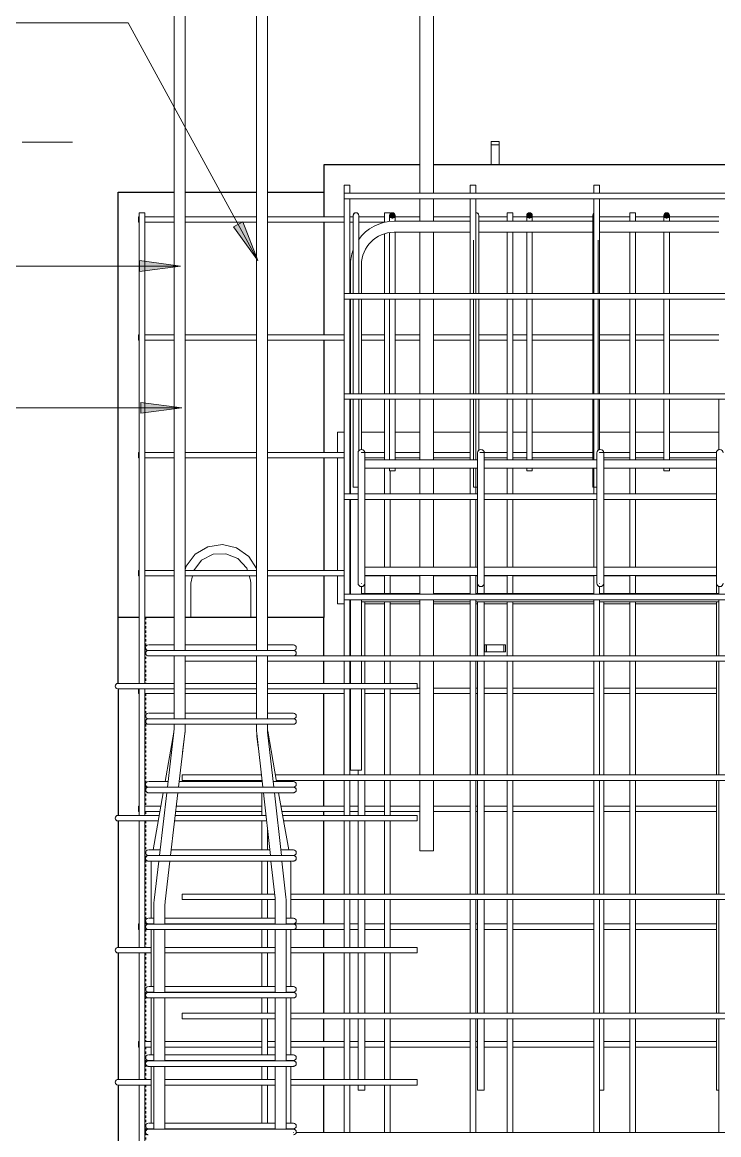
# Model space of a CAD drawing. Header units: millimetres. Extents: x 12473 to 23610, y -3081 to 6044.
# Drawn here: x 14475 to 15491, y 2286 to 3908 of the extents above; entities that cross this region are included whole.
import ezdxf

# ---------------------------------------------------------------- set-up
doc = ezdxf.new("R2010")
doc.units = ezdxf.units.MM
doc.linetypes.add('Dash', pattern=[6.36, 3.18, -3.18])
for name, color, linetype, lineweight in [('A-GENM', 13, 'Continuous', 18), ('A-WALL', 113, 'Continuous', 25), ('A-WALL-HDLN', 110, 'Dash', 25), ('G-ANNO-SYMB', 111, 'Continuous', 9), ('S-BEAM', 12, 'Continuous', 18), ('S-RBAR', 171, 'Continuous', 18), ('S-RBAR-IDEN', 171, 'Continuous', 9)]:
    doc.layers.add(name, color=color, linetype=linetype, lineweight=lineweight)

# ---------------------------------------------------------------- blocks, each defined once
blk = doc.blocks.new('12_7Ø_ Lifting Insert_COLUMN - 12_9Ø Lifting insert-1653171-Elevation Front 1')
at = {"layer": 'A-GENM'}
for p, q in [((14720.9, 3090), (14723.3, 3100.7)), ((14720.9, 3040), (14720.9, 3090)), ((14808.2, 3090), (14808.2, 3040))]:
    blk.add_line(p, q, dxfattribs=at)
at = {"layer": 'A-GENM', "flags": 128}
for points in [[(14816.5, 3111.6), (14805.2, 3129.1), (14787.6, 3141.4), (14766.8, 3146.3), (14745.6, 3143), (14727.1, 3132.1), (14714.1, 3115), (14712.7, 3110)], [(14725.2, 3108.7), (14736.4, 3123.4), (14753.1, 3132.1), (14772, 3133), (14789.4, 3125.9), (14802.2, 3112.1), (14803.3, 3108.7)], [(14805.9, 3100.7), (14808, 3094.2), (14808.2, 3090)]]:
    blk.add_lwpolyline(points, dxfattribs=at)
blk = doc.blocks.new('RR spread anchor face based - RR-SA-4_0-180-1726831-Elevation Front 1')
at = {"layer": 'A-GENM'}
for p, q in [((15858.6, 3728.8), (15858.6, 3733.8)), ((15858.6, 3733.8), (15870.6, 3733.8)), ((15870.6, 3733.8), (15870.6, 3728.8)), ((15858.6, 3700), (15858.6, 3728.8)), ((15870.6, 3728.8), (15858.6, 3728.8)), ((15870.6, 3728.8), (15870.6, 3700))]:
    blk.add_line(p, q, dxfattribs=at)
blk = doc.blocks.new('RR spread anchor face based - RR-SA-2_5-200-V4-Elevation Front 1')
at = {"layer": 'A-GENM'}
for p, q in [((15149.6, -700), (15152.1, -700)), ((15149.6, -710), (15149.6, -700)), ((15152.1, -710), (15149.6, -710)), ((15152.1, -700), (15177.1, -700)), ((15152.1, -710), (15152.1, -700)), ((15177.1, -710), (15152.1, -710)), ((15177.1, -700), (15179.6, -700)), ((15177.1, -710), (15177.1, -700)), ((15179.6, -710), (15177.1, -710)), ((15179.6, -700), (15179.6, -710))]:
    blk.add_line(p, q, dxfattribs=at)

msp = doc.modelspace()

# ---------------------------------------------------------------- hatches: boundary and pattern name
at = {"layer": 'S-RBAR'}
for points in [[(15014.6, 3622), (15018.6, 3626), (15014.6, 3630), (15010.6, 3626)], [(15214.6, 3622), (15218.6, 3626), (15214.6, 3630), (15210.6, 3626)], [(15414.6, 3622), (15418.6, 3626), (15414.6, 3630), (15410.6, 3626)]]:
    msp.add_hatch(color=256, dxfattribs=at).paths.add_polyline_path(points)
h = msp.add_hatch(color=256, dxfattribs=at)
edge = h.paths.add_edge_path()
edge.add_arc((15014.6, 3626), 4, 0, 360)
h = msp.add_hatch(color=256, dxfattribs=at)
edge = h.paths.add_edge_path()
edge.add_arc((15214.6, 3626), 4, 0, 360)
h = msp.add_hatch(color=256, dxfattribs=at)
edge = h.paths.add_edge_path()
edge.add_arc((15414.6, 3626), 4, 0, 360)
at = {"layer": 'S-RBAR-IDEN'}
for points in [[(14818.7, 3560.3), (14796.8, 3616.8), (14783, 3609.2)], [(14705.9, 3552.3), (14645.9, 3560.2), (14645.9, 3544.4)], [(14707.8, 3345.6), (14647.8, 3353.5), (14647.8, 3337.7)]]:
    msp.add_hatch(color=256, dxfattribs=at).paths.add_polyline_path(points)

# ---------------------------------------------------------------- linework, layer by layer
at = {"layer": 'A-WALL'}
for p, q in [((15054.6, 3700), (14914.6, 3700)), ((14914.6, 3700), (14914.6, 3624)), ((15505, 3700), (15074.6, 3700)), ((14614.6, 2944), (14614.6, 3660)), ((14614.6, 3660), (14696.5, 3660)), ((14712.7, 3660), (14816.5, 3660)), ((14832.6, 3660), (14914.6, 3660)), ((14914.6, 3616), (14914.6, 3452.2)), ((14914.6, 3444.2), (14914.6, 3280.5)), ((14914.6, 3272.5), (14914.6, 3108.7)), ((14914.6, 3100.7), (14914.6, 3040)), ((14645.6, 3040), (14614.6, 3040)), ((14696.5, 3040), (14653.6, 3040)), ((14816.5, 3040), (14712.7, 3040)), ((14914.6, 3040), (14832.6, 3040)), ((14914.6, 2984.1), (14914.6, 3040)), ((14914.6, 2944), (14914.6, 2976.1)), ((14614.6, 2936), (14614.6, 2751.5)), ((14914.6, 2810.5), (14914.6, 2929)), ((14914.6, 2765.2), (14914.6, 2802.5)), ((14914.6, 2751.5), (14914.6, 2757.2)), ((14614.6, 2743.5), (14614.6, 2559)), ((14914.6, 2636.8), (14914.6, 2743.5)), ((14914.6, 2593.4), (14914.6, 2628.8)), ((14914.6, 2559), (14914.6, 2585.4)), ((14614.6, 2551), (14614.6, 2366.5)), ((14914.6, 2463.2), (14914.6, 2551)), ((14914.6, 2421.7), (14914.6, 2455.2)), ((14914.6, 2366.5), (14914.6, 2413.7)), ((14614.6, 2358.5), (14614.6, 2174)), ((14914.6, 2289.5), (14914.6, 2358.5))]:
    msp.add_line(p, q, dxfattribs=at)
at = {"layer": 'A-WALL-HDLN'}
for p, q in [((14654.6, 3040), (14654.6, 2944)), ((14654.6, 2929), (14654.6, 2765.2)), ((14654.6, 2757.2), (14654.6, 2751.5)), ((14654.6, 2743.5), (14654.6, 2593.4)), ((14654.6, 2585.4), (14654.6, 2559)), ((14654.6, 2551), (14654.6, 2421.7)), ((14654.6, 2413.7), (14654.6, 2366.5)), ((14654.6, 2358.5), (14654.6, 2249.9))]:
    msp.add_line(p, q, dxfattribs=at)
at = {"layer": 'G-ANNO-SYMB'}
msp.add_line((14548.2, 3732.8), (14474.9, 3732.8), dxfattribs=at)
at = {"layer": 'S-BEAM'}
for p, q in [((14934.6, 3280.5), (14934.6, 3310)), ((14934.6, 3310), (14944.6, 3310)), ((14952.6, 3310), (14953.6, 3310)), ((14969.6, 3310), (15003.4, 3310)), ((15018.6, 3310), (15054.6, 3310)), ((15074.6, 3310), (15128.2, 3310)), ((15140.8, 3310), (15182.2, 3310)), ((15190.2, 3310), (15210.6, 3310)), ((15218.6, 3310), (15306.8, 3310)), ((15316.6, 3310), (15361.1, 3310)), ((15369.1, 3310), (15410.6, 3310)), ((15418.6, 3310), (15490.6, 3310)), ((14934.6, 3108.7), (14934.6, 3272.5)), ((14934.6, 3060), (14934.6, 3100.7)), ((14944.6, 3060), (14934.6, 3060)), ((14953.6, 3060), (14952.6, 3060)), ((15003.4, 3060), (14974.6, 3060)), ((15054.6, 3060), (15011.4, 3060)), ((15128.2, 3060), (15074.6, 3060)), ((15138.7, 3060), (15136.2, 3060)), ((15182.2, 3060), (15149.2, 3060)), ((15308.6, 3060), (15190.2, 3060)), ((15361.1, 3060), (15322.9, 3060)), ((15487.1, 3060), (15369.1, 3060))]:
    msp.add_line(p, q, dxfattribs=at)
at = {"layer": 'S-RBAR'}
for p, q in [((15054.6, 3658.3), (15054.6, 4720)), ((15074.6, 3658.3), (15074.6, 4720)), ((14696.5, 2992.1), (14696.5, 4480)), ((14712.5, 2992.1), (14712.5, 4480)), ((14712.7, 3000), (14712.7, 4480)), ((14816.5, 2992.1), (14816.5, 4480)), ((14832.5, 2992.1), (14832.5, 4480)), ((14832.6, 3000), (14832.6, 4480)), ((14952.6, 3670), (14944.6, 3670)), ((14944.6, 3658.3), (14944.6, 3670)), ((14952.6, 3658.3), (14952.6, 3670)), ((15136.2, 3670), (15128.2, 3670)), ((15128.2, 3658.3), (15128.2, 3670)), ((15136.2, 3658.3), (15136.2, 3670)), ((15316.6, 3670), (15308.6, 3670)), ((15308.6, 3658.3), (15308.6, 3670)), ((15316.6, 3658.3), (15316.6, 3670)), ((14944.4, 3658.3), (16044.6, 3658.3)), ((14944.4, 3650.3), (14944.4, 3658.3)), ((14944.4, 3650.3), (16044.6, 3650.3)), ((14944.6, 3512.2), (14944.6, 3650.3)), ((14952.6, 3512.2), (14952.6, 3650.3)), ((15054.6, 3617.5), (15054.6, 3650.3)), ((15074.6, 3617.5), (15074.6, 3650.3)), ((15128.2, 3512.2), (15128.2, 3650.3)), ((15136.2, 3512.2), (15136.2, 3650.3)), ((15308.6, 3512.2), (15308.6, 3650.3)), ((15316.6, 3512.2), (15316.6, 3650.3)), ((14644.6, 3624), (14645.6, 3624)), ((14644.6, 3616), (14644.6, 3624)), ((14653.6, 3630), (14645.6, 3630)), ((14645.6, 2944), (14645.6, 3630)), ((14653.6, 2944), (14653.6, 3630)), ((14653.6, 3624), (14696.5, 3624)), ((14712.7, 3624), (14816.5, 3624)), ((14832.6, 3624), (14944.6, 3624)), ((14952.6, 3624), (14957.6, 3624)), ((14957.6, 3590), (14957.6, 3626)), ((14965.6, 3590), (14965.6, 3626)), ((14965.6, 3624), (15003.4, 3624)), ((15011.4, 3630), (15003.4, 3630)), ((15003.4, 3615.7), (15003.4, 3630)), ((15014.6, 3630), (15010.6, 3626)), ((15010.6, 3617.1), (15010.6, 3626)), ((15010.6, 3626), (15014.6, 3622)), ((15011.4, 3628.2), (15011.4, 3630)), ((15011.4, 3626), (15011.4, 3627)), ((15018.6, 3626), (15014.6, 3630)), ((15014.6, 3622), (15018.6, 3626)), ((15017.1, 3617.5), (15128.2, 3617.5)), ((15018.6, 3617.9), (15018.6, 3626)), ((15018.6, 3624), (15054.6, 3624)), ((15074.6, 3624), (15128.2, 3624)), ((15140.8, 3590), (15140.8, 3626)), ((15140.8, 3624), (15182.2, 3624)), ((15140.8, 3617.5), (15306.8, 3617.5)), ((15190.2, 3630), (15182.2, 3630)), ((15182.2, 3617.5), (15182.2, 3630)), ((15190.2, 3617.5), (15190.2, 3630)), ((15190.2, 3624), (15210.6, 3624)), ((15214.6, 3630), (15210.6, 3626)), ((15210.6, 3617.9), (15210.6, 3626)), ((15210.6, 3626), (15214.6, 3622)), ((15218.6, 3626), (15214.6, 3630)), ((15214.6, 3622), (15218.6, 3626)), ((15218.6, 3617.9), (15218.6, 3626)), ((15218.6, 3624), (15306.8, 3624)), ((15306.8, 3590), (15306.8, 3626)), ((15316.6, 3624), (15361.1, 3624)), ((15316.6, 3617.5), (15490.6, 3617.5)), ((15369.1, 3630), (15361.1, 3630)), ((15361.1, 3617.5), (15361.1, 3630)), ((15369.1, 3617.5), (15369.1, 3630)), ((15369.1, 3624), (15410.6, 3624)), ((15414.6, 3630), (15410.6, 3626)), ((15410.6, 3617.9), (15410.6, 3626)), ((15410.6, 3626), (15414.6, 3622)), ((15418.6, 3626), (15414.6, 3630)), ((15414.6, 3622), (15418.6, 3626)), ((15418.6, 3617.9), (15418.6, 3626)), ((15418.6, 3624), (15490.6, 3624)), ((14644.6, 3616), (14645.6, 3616)), ((14653.6, 3616), (14696.5, 3616)), ((14712.7, 3616), (14816.5, 3616)), ((14832.6, 3616), (14944.6, 3616)), ((14952.6, 3616), (14957.6, 3616)), ((14965.6, 3616), (15003.4, 3616)), ((15010.6, 3512.2), (15010.6, 3600.6)), ((15017.1, 3601.5), (15128.2, 3601.5)), ((15018.6, 3512.2), (15018.6, 3601.5)), ((15054.6, 3512.2), (15054.6, 3601.5)), ((15074.6, 3512.2), (15074.6, 3601.5)), ((15140.8, 3601.5), (15306.8, 3601.5)), ((15182.2, 3512.2), (15182.2, 3601.5)), ((15190.2, 3512.2), (15190.2, 3601.5)), ((15210.6, 3512.2), (15210.6, 3601.5)), ((15218.6, 3512.2), (15218.6, 3601.5)), ((15316.6, 3601.5), (15490.6, 3601.5)), ((15361.1, 3512.2), (15361.1, 3601.5)), ((15369.1, 3512.2), (15369.1, 3601.5)), ((15410.6, 3512.2), (15410.6, 3601.5)), ((15418.6, 3512.2), (15418.6, 3601.5)), ((14957.6, 3590), (14957.6, 3512.2)), ((14965.6, 3590), (14965.6, 3512.2)), ((15003.4, 3512.2), (15003.4, 3599.3)), ((15132.8, 3590), (15132.8, 3512.2)), ((15140.8, 3590), (15140.8, 3512.2)), ((15306.8, 3590), (15306.8, 3512.2)), ((15314.8, 3590), (15314.8, 3512.2)), ((14953.6, 3512.2), (14953.6, 3554)), ((14969.6, 3512.2), (14969.6, 3554)), ((14944.4, 3512.2), (16044.6, 3512.2)), ((14944.4, 3504.2), (14944.4, 3512.2)), ((14944.4, 3504.2), (16044.6, 3504.2)), ((14944.6, 3366.1), (14944.6, 3504.2)), ((14952.6, 3366.1), (14952.6, 3504.2)), ((14953.6, 3366.1), (14953.6, 3504.2)), ((14957.6, 3504.2), (14957.6, 3366.1)), ((14965.6, 3504.2), (14965.6, 3366.1)), ((14969.6, 3366.1), (14969.6, 3504.2)), ((15003.4, 3366.1), (15003.4, 3504.2)), ((15010.6, 3366.1), (15010.6, 3504.2)), ((15018.6, 3366.1), (15018.6, 3504.2)), ((15054.6, 3366.1), (15054.6, 3504.2)), ((15074.6, 3366.1), (15074.6, 3504.2)), ((15128.2, 3366.1), (15128.2, 3504.2)), ((15132.8, 3504.2), (15132.8, 3366.1)), ((15136.2, 3366.1), (15136.2, 3504.2)), ((15140.8, 3504.2), (15140.8, 3366.1)), ((15182.2, 3366.1), (15182.2, 3504.2)), ((15190.2, 3366.1), (15190.2, 3504.2)), ((15210.6, 3366.1), (15210.6, 3504.2)), ((15218.6, 3366.1), (15218.6, 3504.2)), ((15306.8, 3504.2), (15306.8, 3366.1)), ((15308.6, 3366.1), (15308.6, 3504.2)), ((15314.8, 3504.2), (15314.8, 3366.1)), ((15316.6, 3366.1), (15316.6, 3504.2)), ((15361.1, 3366.1), (15361.1, 3504.2)), ((15369.1, 3366.1), (15369.1, 3504.2)), ((15410.6, 3366.1), (15410.6, 3504.2)), ((15418.6, 3366.1), (15418.6, 3504.2)), ((14644.6, 3452.2), (14645.6, 3452.2)), ((14644.6, 3444.2), (14644.6, 3452.2)), ((14644.6, 3444.2), (14645.6, 3444.2)), ((14653.6, 3452.2), (14696.5, 3452.2)), ((14653.6, 3444.2), (14696.5, 3444.2)), ((14712.7, 3452.2), (14816.5, 3452.2)), ((14712.7, 3444.2), (14816.5, 3444.2)), ((14832.6, 3452.2), (14944.6, 3452.2)), ((14832.6, 3444.2), (14944.6, 3444.2)), ((14952.6, 3452.2), (14953.6, 3452.2)), ((14952.6, 3444.2), (14953.6, 3444.2)), ((14969.6, 3452.2), (15003.4, 3452.2)), ((14969.6, 3444.2), (15003.4, 3444.2)), ((15018.6, 3452.2), (15054.6, 3452.2)), ((15018.6, 3444.2), (15054.6, 3444.2)), ((15074.6, 3452.2), (15128.2, 3452.2)), ((15074.6, 3444.2), (15128.2, 3444.2)), ((15140.8, 3452.2), (15182.2, 3452.2)), ((15140.8, 3444.2), (15182.2, 3444.2)), ((15190.2, 3452.2), (15210.6, 3452.2)), ((15190.2, 3444.2), (15210.6, 3444.2)), ((15218.6, 3452.2), (15306.8, 3452.2)), ((15218.6, 3444.2), (15306.8, 3444.2)), ((15316.6, 3452.2), (15361.1, 3452.2)), ((15316.6, 3444.2), (15361.1, 3444.2)), ((15369.1, 3452.2), (15410.6, 3452.2)), ((15369.1, 3444.2), (15410.6, 3444.2)), ((15418.6, 3452.2), (15490.6, 3452.2)), ((15418.6, 3444.2), (15490.6, 3444.2)), ((14944.4, 3366.1), (16044.6, 3366.1)), ((14944.4, 3358.1), (14944.4, 3366.1)), ((14944.4, 3358.1), (16044.6, 3358.1)), ((14944.6, 3220), (14944.6, 3358.1)), ((14952.6, 3220), (14952.6, 3358.1)), ((14953.6, 3220), (14953.6, 3358.1)), ((14957.6, 3358.1), (14957.6, 3230)), ((14965.6, 3358.1), (14965.6, 3282.8)), ((14969.6, 3285), (14969.6, 3358.1)), ((15003.4, 3269.7), (15003.4, 3358.1)), ((15010.6, 3269.7), (15010.6, 3358.1)), ((15018.6, 3269.7), (15018.6, 3358.1)), ((15054.6, 3269.7), (15054.6, 3358.1)), ((15074.6, 3269.7), (15074.6, 3358.1)), ((15128.2, 3269.7), (15128.2, 3358.1)), ((15132.8, 3358.1), (15132.8, 3269.7)), ((15136.2, 3269.7), (15136.2, 3358.1)), ((15140.8, 3358.1), (15140.8, 3283.9)), ((15182.2, 3269.7), (15182.2, 3358.1)), ((15190.2, 3269.7), (15190.2, 3358.1)), ((15210.6, 3269.7), (15210.6, 3358.1)), ((15218.6, 3269.7), (15218.6, 3358.1)), ((15306.8, 3358.1), (15306.8, 3269.7)), ((15308.6, 3269.7), (15308.6, 3358.1)), ((15314.8, 3358.1), (15314.8, 3283.7)), ((15316.6, 3284.8), (15316.6, 3358.1)), ((15361.1, 3269.7), (15361.1, 3358.1)), ((15369.1, 3269.7), (15369.1, 3358.1)), ((15410.6, 3269.7), (15410.6, 3358.1)), ((15418.6, 3269.7), (15418.6, 3358.1)), ((15490.6, 3284.6), (15490.6, 3358.1)), ((14644.6, 3280.5), (14645.6, 3280.5)), ((14644.6, 3272.5), (14644.6, 3280.5)), ((14653.6, 3280.5), (14696.5, 3280.5)), ((14712.7, 3280.5), (14816.5, 3280.5)), ((14832.6, 3280.5), (14944.6, 3280.5)), ((14952.6, 3280.5), (14953.6, 3280.5)), ((14964.6, 3280), (14964.6, 3245)), ((14969.6, 3280), (14969.6, 3280.7)), ((14969.6, 3280.5), (15003.4, 3280.5)), ((14974.6, 3280), (14974.6, 3245)), ((15018.6, 3280.5), (15054.6, 3280.5)), ((15074.6, 3280.5), (15128.2, 3280.5)), ((15138.7, 3280), (15138.7, 3245)), ((15142.4, 3280.5), (15182.2, 3280.5)), ((15148.7, 3280), (15148.7, 3245)), ((15190.2, 3280.5), (15210.6, 3280.5)), ((15218.6, 3280.5), (15306.8, 3280.5)), ((15312.9, 3280), (15312.9, 3245)), ((15316.6, 3280), (15316.6, 3280.5)), ((15316.6, 3280.5), (15361.1, 3280.5)), ((15322.9, 3280), (15322.9, 3245)), ((15369.1, 3280.5), (15410.6, 3280.5)), ((15418.6, 3280.5), (15487.1, 3280.5)), ((15487.1, 3280), (15487.1, 3245)), ((14644.6, 3272.5), (14645.6, 3272.5)), ((14653.6, 3272.5), (14696.5, 3272.5)), ((14712.7, 3272.5), (14816.5, 3272.5)), ((14832.6, 3272.5), (14944.6, 3272.5)), ((14952.6, 3272.5), (14953.6, 3272.5)), ((14974.6, 3272.5), (15003.4, 3272.5)), ((15138.7, 3269.7), (14974.6, 3269.7)), ((15018.6, 3272.5), (15054.6, 3272.5)), ((15074.6, 3272.5), (15128.2, 3272.5)), ((15149.2, 3272.5), (15182.2, 3272.5)), ((15312.9, 3269.7), (15149.2, 3269.7)), ((15190.2, 3272.5), (15210.6, 3272.5)), ((15218.6, 3272.5), (15306.8, 3272.5)), ((15322.9, 3272.5), (15361.1, 3272.5)), ((15487.1, 3269.7), (15322.9, 3269.7)), ((15369.1, 3272.5), (15410.6, 3272.5)), ((15418.6, 3272.5), (15487.1, 3272.5)), ((14964.6, 3125), (14964.6, 3245)), ((15138.7, 3257.7), (14974.6, 3257.7)), ((14974.6, 3125), (14974.6, 3245)), ((15003.4, 3220), (15003.4, 3257.7)), ((15010.6, 3254), (15010.6, 3257.7)), ((15018.6, 3254), (15010.6, 3254)), ((15011.4, 3220), (15011.4, 3254)), ((15018.6, 3254), (15018.6, 3257.7)), ((15054.6, 3220), (15054.6, 3257.7)), ((15074.6, 3220), (15074.6, 3257.7)), ((15128.2, 3220), (15128.2, 3257.7)), ((15132.8, 3257.7), (15132.8, 3230)), ((15136.2, 3220), (15136.2, 3257.7)), ((15138.7, 3125), (15138.7, 3245)), ((15148.7, 3125), (15148.7, 3245)), ((15312.9, 3257.7), (15149.2, 3257.7)), ((15182.2, 3220), (15182.2, 3257.7)), ((15190.2, 3220), (15190.2, 3257.7)), ((15210.6, 3254), (15210.6, 3257.7)), ((15218.6, 3254), (15210.6, 3254)), ((15218.6, 3254), (15218.6, 3257.7)), ((15306.8, 3257.7), (15306.8, 3230)), ((15308.6, 3220), (15308.6, 3257.7)), ((15312.9, 3125), (15312.9, 3245)), ((15487.1, 3257.7), (15322.9, 3257.7)), ((15322.9, 3125), (15322.9, 3245)), ((15361.1, 3220), (15361.1, 3257.7)), ((15369.1, 3220), (15369.1, 3257.7)), ((15410.6, 3254), (15410.6, 3257.7)), ((15418.6, 3254), (15410.6, 3254)), ((15418.6, 3254), (15418.6, 3257.7)), ((15487.1, 3125), (15487.1, 3245)), ((14957.6, 3230), (14964.6, 3230)), ((15132.8, 3230), (15138.7, 3230)), ((15306.8, 3230), (15312.9, 3230)), ((14944.4, 3220), (14964.6, 3220)), ((14944.4, 3212), (14944.4, 3220)), ((14944.4, 3212), (14964.6, 3212)), ((14944.6, 3073.9), (14944.6, 3212)), ((14952.6, 3073.9), (14952.6, 3212)), ((14953.6, 3073.9), (14953.6, 3212)), ((14974.6, 3220), (15138.7, 3220)), ((14974.6, 3212), (15138.7, 3212)), ((15003.4, 3113.1), (15003.4, 3212)), ((15011.4, 3113.1), (15011.4, 3212)), ((15054.6, 3113.1), (15054.6, 3212)), ((15074.6, 3113.1), (15074.6, 3212)), ((15128.2, 3113.1), (15128.2, 3212)), ((15136.2, 3113.1), (15136.2, 3212)), ((15149.2, 3220), (15312.9, 3220)), ((15149.2, 3212), (15312.9, 3212)), ((15182.2, 3113.1), (15182.2, 3212)), ((15190.2, 3113.1), (15190.2, 3212)), ((15308.6, 3113.1), (15308.6, 3212)), ((15322.9, 3220), (15487.1, 3220)), ((15322.9, 3212), (15487.1, 3212)), ((15361.1, 3113.1), (15361.1, 3212)), ((15369.1, 3113.1), (15369.1, 3212)), ((14964.6, 3125), (14964.6, 3090)), ((14974.6, 3125), (14974.6, 3090)), ((15138.7, 3125), (15138.7, 3090)), ((15148.7, 3125), (15148.7, 3090)), ((15312.9, 3125), (15312.9, 3090)), ((15322.9, 3125), (15322.9, 3090)), ((15487.1, 3125), (15487.1, 3090)), ((14644.6, 3108.7), (14645.6, 3108.7)), ((14644.6, 3100.7), (14644.6, 3108.7)), ((14644.6, 3100.7), (14645.6, 3100.7)), ((14653.6, 3108.7), (14696.5, 3108.7)), ((14653.6, 3100.7), (14696.5, 3100.7)), ((14712.7, 3108.7), (14816.5, 3108.7)), ((14712.7, 3100.7), (14816.5, 3100.7)), ((14832.6, 3108.7), (14944.6, 3108.7)), ((14832.6, 3100.7), (14944.6, 3100.7)), ((14952.6, 3108.7), (14953.6, 3108.7)), ((14952.6, 3100.7), (14953.6, 3100.7)), ((15138.7, 3113.1), (14974.6, 3113.1)), ((15138.7, 3101.1), (14974.6, 3101.1)), ((14974.6, 3100.7), (15003.4, 3100.7)), ((15003.4, 3074.8), (15003.4, 3101.1)), ((15011.4, 3074.8), (15011.4, 3101.1)), ((15011.4, 3100.7), (15054.6, 3100.7)), ((15054.6, 3073.9), (15054.6, 3101.1)), ((15074.6, 3073.9), (15074.6, 3101.1)), ((15074.6, 3100.7), (15128.2, 3100.7)), ((15128.2, 3073.9), (15128.2, 3101.1)), ((15136.2, 3073.9), (15136.2, 3101.1)), ((15136.2, 3100.7), (15138.7, 3100.7)), ((15312.9, 3113.1), (15149.2, 3113.1)), ((15312.9, 3101.1), (15149.2, 3101.1)), ((15149.2, 3100.7), (15182.2, 3100.7)), ((15182.2, 3074.8), (15182.2, 3101.1)), ((15190.2, 3074.8), (15190.2, 3101.1)), ((15190.2, 3100.7), (15308.6, 3100.7)), ((15308.6, 3073.9), (15308.6, 3101.1)), ((15487.1, 3113.1), (15322.9, 3113.1)), ((15487.1, 3101.1), (15322.9, 3101.1)), ((15322.9, 3100.7), (15361.1, 3100.7)), ((15361.1, 3074.8), (15361.1, 3101.1)), ((15369.1, 3074.8), (15369.1, 3101.1)), ((15369.1, 3100.7), (15487.1, 3100.7)), ((14969.6, 3089.3), (14969.6, 3090)), ((14969.6, 3073.9), (14969.6, 3085)), ((14974.6, 3075.3), (14974.6, 3090)), ((15138.7, 3075.3), (15138.7, 3090)), ((15148.7, 3075.3), (15148.7, 3090)), ((15316.6, 3089.5), (15316.6, 3090)), ((15316.6, 3073.9), (15316.6, 3085.2)), ((15322.9, 3075.3), (15322.9, 3090)), ((15487.1, 3075.3), (15487.1, 3090)), ((15490.6, 3073.9), (15490.6, 3085.4)), ((14944.4, 3073.9), (16044.6, 3073.9)), ((14944.4, 3065.9), (14944.4, 3073.9)), ((14944.4, 3065.9), (16044.6, 3065.9)), ((14944.6, 2984.1), (14944.6, 3065.9)), ((14952.6, 2984.1), (14952.6, 3065.9)), ((14953.6, 2984.1), (14953.6, 3065.9)), ((15054.6, 3074.8), (14969.6, 3074.8)), ((14969.6, 2984.1), (14969.6, 3065.9)), ((15054.6, 2984.1), (15054.6, 3065.9)), ((15128.2, 3074.8), (15074.6, 3074.8)), ((15074.6, 2984.1), (15074.6, 3065.9)), ((15128.2, 2984.1), (15128.2, 3065.9)), ((15308.6, 3074.8), (15136.2, 3074.8)), ((15136.2, 2984.1), (15136.2, 3065.9)), ((15308.6, 2984.1), (15308.6, 3065.9)), ((15490.6, 3074.8), (15316.6, 3074.8)), ((15316.6, 2984.1), (15316.6, 3065.9)), ((15490.6, 2984.1), (15490.6, 3065.9)), ((15054.6, 3062.8), (14969.6, 3062.8)), ((14974.6, 3055), (14974.6, 3063.1)), ((14974.6, 2984.1), (14974.6, 3055)), ((15003.4, 2984.1), (15003.4, 3062.8)), ((15011.4, 2984.1), (15011.4, 3062.8)), ((15128.2, 3062.8), (15074.6, 3062.8)), ((15308.6, 3062.8), (15136.2, 3062.8)), ((15138.7, 3055), (15138.7, 3063.1)), ((15138.7, 2984.1), (15138.7, 3055)), ((15148.7, 3055), (15148.7, 3063.1)), ((15148.7, 2984.1), (15148.7, 3055)), ((15182.2, 2984.1), (15182.2, 3062.8)), ((15190.2, 2984.1), (15190.2, 3062.8)), ((15490.6, 3062.8), (15316.6, 3062.8)), ((15322.9, 3055), (15322.9, 3063.1)), ((15322.9, 2984.1), (15322.9, 3055)), ((15361.1, 2984.1), (15361.1, 3062.8)), ((15369.1, 2984.1), (15369.1, 3062.8)), ((15487.1, 3055), (15487.1, 3063.1)), ((15487.1, 2984.1), (15487.1, 3055)), ((14678.6, 2992.1), (14658.6, 2992.1)), ((14678.6, 2984.1), (14658.6, 2984.1)), ((14659.3, 3000), (14664.4, 3000)), ((14664.4, 3000), (14678.6, 3000)), ((14696.5, 3000), (14678.6, 3000)), ((14678.6, 2992.1), (14850.6, 2992.1)), ((14678.6, 2984.1), (14850.6, 2984.1)), ((14696.5, 2892.4), (14696.5, 2984.1)), ((14816.5, 3000), (14712.5, 3000)), ((14712.5, 2892.4), (14712.5, 2984.1)), ((14712.7, 2900.4), (14712.7, 2984.1)), ((14816.5, 2892.4), (14816.5, 2984.1)), ((14850.6, 3000), (14832.5, 3000)), ((14832.5, 2892.4), (14832.5, 2984.1)), ((14850.6, 3000), (14864.7, 3000)), ((14870.6, 2992.1), (14850.6, 2992.1)), ((14870.6, 2992.1), (14850.6, 2992.1)), ((14864.7, 2984.1), (14850.6, 2984.1)), ((14864.7, 3000), (14870.6, 3000)), ((14870.6, 2984.1), (14864.7, 2984.1)), ((14870.6, 2984.1), (14864.7, 2984.1)), ((14870.6, 2984.1), (16044.6, 2984.1)), ((14712.7, 2976.1), (14816.5, 2976.1)), ((14832.5, 2976.1), (16044.6, 2976.1)), ((14832.6, 2944), (14832.6, 2976.1)), ((14944.6, 2944), (14944.6, 2976.1)), ((14952.6, 2944), (14952.6, 2976.1)), ((14953.6, 2944), (14953.6, 2976.1)), ((14969.6, 2944), (14969.6, 2976.1)), ((14974.6, 2944), (14974.6, 2976.1)), ((15003.4, 2944), (15003.4, 2976.1)), ((15011.4, 2944), (15011.4, 2976.1)), ((15054.6, 2810.5), (15054.6, 2976.1)), ((15074.6, 2810.5), (15074.6, 2976.1)), ((15128.2, 2810.5), (15128.2, 2976.1)), ((15136.2, 2810.5), (15136.2, 2976.1)), ((15138.7, 2810.5), (15138.7, 2976.1)), ((15148.7, 2810.5), (15148.7, 2976.1)), ((15182.2, 2810.5), (15182.2, 2976.1)), ((15190.2, 2810.5), (15190.2, 2976.1)), ((15308.6, 2810.5), (15308.6, 2976.1)), ((15316.6, 2810.5), (15316.6, 2976.1)), ((15322.9, 2810.5), (15322.9, 2976.1)), ((15361.1, 2810.5), (15361.1, 2976.1)), ((15369.1, 2810.5), (15369.1, 2976.1)), ((15487.1, 2810.5), (15487.1, 2976.1)), ((15490.6, 2810.5), (15490.6, 2976.1)), ((14614.6, 2944), (14634.6, 2944)), ((14614.6, 2936), (14634.6, 2936)), ((14696.5, 2944), (14634.6, 2944)), ((14696.5, 2936), (14634.6, 2936)), ((14644.6, 2929), (14644.6, 2936)), ((14645.6, 2751.5), (14645.6, 2936)), ((14653.6, 2751.5), (14653.6, 2936)), ((14816.5, 2944), (14712.7, 2944)), ((14816.5, 2936), (14712.7, 2936)), ((15050.6, 2944), (14832.5, 2944)), ((15050.6, 2936), (14832.5, 2936)), ((14832.6, 2900.4), (14832.6, 2936)), ((14944.6, 2810.5), (14944.6, 2936)), ((14952.6, 2810.5), (14952.6, 2936)), ((14953.6, 2817.5), (14953.6, 2936)), ((14969.6, 2817.5), (14969.6, 2936)), ((14974.6, 2810.5), (14974.6, 2936)), ((15003.4, 2810.5), (15003.4, 2936)), ((15011.4, 2810.5), (15011.4, 2936)), ((15050.6, 2944), (15050.6, 2936)), ((15050.6, 2937), (15054.6, 2937)), ((15074.6, 2937), (15128.2, 2937)), ((15136.2, 2937), (15138.7, 2937)), ((15149.2, 2937), (15182.2, 2937)), ((15190.2, 2937), (15308.6, 2937)), ((15322.9, 2937), (15361.1, 2937)), ((15369.1, 2937), (15487.1, 2937)), ((14644.6, 2929), (14645.6, 2929)), ((14653.6, 2929), (14696.5, 2929)), ((14712.7, 2929), (14816.5, 2929)), ((14832.6, 2929), (14944.6, 2929)), ((14952.6, 2929), (14953.6, 2929)), ((14974.6, 2929), (15003.4, 2929)), ((15011.4, 2929), (15054.6, 2929)), ((15074.6, 2929), (15128.2, 2929)), ((15136.2, 2929), (15138.7, 2929)), ((15149.2, 2929), (15182.2, 2929)), ((15190.2, 2929), (15308.6, 2929)), ((15322.9, 2929), (15361.1, 2929)), ((15369.1, 2929), (15487.1, 2929)), ((14678.6, 2892.4), (14658.6, 2892.4)), ((14659.3, 2900.4), (14664.4, 2900.4)), ((14664.4, 2900.4), (14678.6, 2900.4)), ((14696.5, 2900.4), (14678.6, 2900.4)), ((14678.6, 2892.4), (14850.6, 2892.4)), ((14816.5, 2900.4), (14712.5, 2900.4)), ((14850.6, 2900.4), (14832.5, 2900.4)), ((14850.6, 2900.4), (14864.7, 2900.4)), ((14870.6, 2892.4), (14850.6, 2892.4)), ((14870.6, 2892.4), (14850.6, 2892.4)), ((14864.7, 2900.4), (14870.6, 2900.4)), ((14678.6, 2884.4), (14658.6, 2884.4)), ((14678.6, 2884.4), (14850.6, 2884.4)), ((14683.5, 2800.8), (14696.1, 2872.6)), ((14686.7, 2792.6), (14696.1, 2872.6)), ((14696.1, 2872.6), (14696.5, 2878.3)), ((14696.5, 2878.6), (14696.5, 2884.4)), ((14696.5, 2878.3), (14696.5, 2878.6)), ((14702.8, 2792.6), (14712, 2870.8)), ((14708.8, 2843.3), (14712.2, 2870.7)), ((14712, 2870.8), (14712.3, 2874.7)), ((14712.2, 2870.7), (14712.4, 2873.4)), ((14712.3, 2874.7), (14712.5, 2878.6)), ((14712.5, 2878.6), (14712.5, 2884.4)), ((14712.7, 2878.6), (14712.7, 2884.4)), ((14816.5, 2878.6), (14816.5, 2884.4)), ((14816.7, 2874.7), (14816.5, 2878.6)), ((14816.6, 2874.9), (14816.6, 2875.6)), ((14816.9, 2870.9), (14816.6, 2874.9)), ((14816.9, 2870.8), (14816.7, 2874.7)), ((14817.1, 2866.9), (14816.9, 2870.9)), ((14825.6, 2792.6), (14816.9, 2870.8)), ((14832.5, 2878.6), (14832.5, 2884.4)), ((14832.5, 2878.3), (14832.5, 2878.6)), ((14832.8, 2872.6), (14832.5, 2878.3)), ((14832.6, 2877), (14832.6, 2884.4)), ((14841.7, 2792.6), (14832.8, 2872.6)), ((14845.9, 2800.8), (14833, 2874.2)), ((14864.7, 2884.4), (14850.6, 2884.4)), ((14870.6, 2884.4), (14864.7, 2884.4)), ((14870.6, 2884.4), (14864.7, 2884.4)), ((14819.1, 2850.9), (14817.1, 2866.9)), ((14708.1, 2810.5), (14823.6, 2810.5)), ((14708.1, 2802.5), (14708.1, 2810.5)), ((14844.2, 2810.5), (16044.6, 2810.5)), ((14969.6, 2817.5), (14953.6, 2817.5)), ((14964.6, 2810.5), (14964.6, 2817.5)), ((14658.6, 2792.8), (14678.6, 2792.8)), ((14678.6, 2792.6), (14658.6, 2792.6)), ((14659.3, 2800.8), (14664.4, 2800.8)), ((14664.4, 2800.8), (14678.6, 2800.8)), ((14687.7, 2800.8), (14678.6, 2800.8)), ((14686.7, 2792.8), (14678.6, 2792.8)), ((14678.6, 2792.6), (14850.6, 2792.6)), ((14825.6, 2792.8), (14702.8, 2792.8)), ((14824.7, 2800.8), (14703.8, 2800.8)), ((14708.1, 2802.5), (14824.5, 2802.5)), ((14824.5, 2800.8), (14824.5, 2802.5)), ((14850.6, 2800.8), (14840.8, 2800.8)), ((14850.6, 2792.8), (14842.1, 2792.8)), ((14845.6, 2802.5), (16044.6, 2802.5)), ((14850.6, 2800.8), (14864.7, 2800.8)), ((14850.6, 2792.8), (14870.6, 2792.8)), ((14870.6, 2792.6), (14850.6, 2792.6)), ((14870.6, 2792.6), (14850.6, 2792.6)), ((14864.7, 2800.8), (14870.6, 2800.8)), ((14944.6, 2751.5), (14944.6, 2802.5)), ((14952.6, 2751.5), (14952.6, 2802.5)), ((14964.6, 2751.5), (14964.6, 2802.5)), ((14974.6, 2751.5), (14974.6, 2802.5)), ((15003.4, 2751.5), (15003.4, 2802.5)), ((15011.4, 2751.5), (15011.4, 2802.5)), ((15054.6, 2700), (15054.6, 2802.5)), ((15074.6, 2700), (15074.6, 2802.5)), ((15128.2, 2636.8), (15128.2, 2802.5)), ((15136.2, 2636.8), (15136.2, 2802.5)), ((15138.7, 2636.8), (15138.7, 2802.5)), ((15148.7, 2636.8), (15148.7, 2802.5)), ((15182.2, 2636.8), (15182.2, 2802.5)), ((15190.2, 2636.8), (15190.2, 2802.5)), ((15308.6, 2636.8), (15308.6, 2802.5)), ((15316.6, 2636.8), (15316.6, 2802.5)), ((15322.9, 2636.8), (15322.9, 2802.5)), ((15361.1, 2636.8), (15361.1, 2802.5)), ((15369.1, 2636.8), (15369.1, 2802.5)), ((15487.1, 2636.8), (15487.1, 2802.5)), ((15490.6, 2636.8), (15490.6, 2802.5)), ((14678.6, 2784.6), (14658.6, 2784.6)), ((14665.9, 2701.2), (14680.6, 2784.6)), ((14674.9, 2692.9), (14685.8, 2784.6)), ((14678.6, 2784.6), (14850.6, 2784.6)), ((14691, 2692.9), (14701.9, 2784.6)), ((14824.5, 2751.5), (14824.5, 2784.6)), ((14836.7, 2692.9), (14826.5, 2784.6)), ((14852.8, 2692.9), (14842.6, 2784.6)), ((14863.5, 2701.2), (14848.8, 2784.6)), ((14864.7, 2784.6), (14850.6, 2784.6)), ((14870.6, 2784.6), (14864.7, 2784.6)), ((14870.6, 2784.6), (14864.7, 2784.6)), ((14644.6, 2765.2), (14645.6, 2765.2)), ((14644.6, 2757.2), (14644.6, 2765.2)), ((14644.6, 2757.2), (14645.6, 2757.2)), ((14653.6, 2765.2), (14677.2, 2765.2)), ((14653.6, 2757.2), (14675.8, 2757.2)), ((14698.6, 2757.2), (14824.5, 2757.2)), ((14699.6, 2765.2), (14824.5, 2765.2)), ((14852.2, 2765.2), (14944.6, 2765.2)), ((14853.6, 2757.2), (14944.6, 2757.2)), ((14952.6, 2765.2), (14964.6, 2765.2)), ((14952.6, 2757.2), (14964.6, 2757.2)), ((14974.6, 2765.2), (15003.4, 2765.2)), ((14974.6, 2757.2), (15003.4, 2757.2)), ((15011.4, 2765.2), (15054.6, 2765.2)), ((15011.4, 2757.2), (15054.6, 2757.2)), ((15074.6, 2765.2), (15128.2, 2765.2)), ((15074.6, 2757.2), (15128.2, 2757.2)), ((15136.2, 2765.2), (15138.7, 2765.2)), ((15136.2, 2757.2), (15138.7, 2757.2)), ((15148.7, 2765.2), (15182.2, 2765.2)), ((15148.7, 2757.2), (15182.2, 2757.2)), ((15190.2, 2765.2), (15308.6, 2765.2)), ((15190.2, 2757.2), (15308.6, 2757.2)), ((15322.9, 2765.2), (15361.1, 2765.2)), ((15322.9, 2757.2), (15361.1, 2757.2)), ((15369.1, 2765.2), (15487.1, 2765.2)), ((15369.1, 2757.2), (15487.1, 2757.2)), ((14614.6, 2751.5), (14634.6, 2751.5)), ((14614.6, 2743.5), (14634.6, 2743.5)), ((14674.8, 2751.5), (14634.6, 2751.5)), ((14673.4, 2743.5), (14634.6, 2743.5)), ((14645.6, 2559), (14645.6, 2743.5)), ((14653.6, 2559), (14653.6, 2743.5)), ((14831, 2743.5), (14697, 2743.5)), ((14830.2, 2751.5), (14698, 2751.5)), ((14824.5, 2701.2), (14824.5, 2743.5)), ((15050.6, 2751.5), (14854.6, 2751.5)), ((15050.6, 2743.5), (14856, 2743.5)), ((14944.6, 2636.8), (14944.6, 2743.5)), ((14952.6, 2636.8), (14952.6, 2743.5)), ((14964.6, 2636.8), (14964.6, 2743.5)), ((14974.6, 2636.8), (14974.6, 2743.5)), ((15003.4, 2636.8), (15003.4, 2743.5)), ((15011.4, 2636.8), (15011.4, 2743.5)), ((15050.6, 2751.5), (15050.6, 2743.5)), ((14832.5, 2701.2), (14832.5, 2730.4)), ((14658.6, 2693.2), (14674.8, 2693.2)), ((14678.6, 2692.9), (14658.6, 2692.9)), ((14659.3, 2701.2), (14664.4, 2701.2)), ((14664.4, 2701.2), (14675.8, 2701.2)), ((14678.6, 2692.9), (14850.6, 2692.9)), ((14836.6, 2693.2), (14691.1, 2693.2)), ((14835.7, 2701.2), (14692, 2701.2)), ((14870.6, 2692.9), (14850.6, 2692.9)), ((14870.6, 2692.9), (14850.6, 2692.9)), ((14851.9, 2701.2), (14864.7, 2701.2)), ((14853, 2693.2), (14870.6, 2693.2)), ((14864.7, 2701.2), (14870.6, 2701.2)), ((15074.6, 2700), (15054.6, 2700)), ((14678.6, 2684.9), (14658.6, 2684.9)), ((14662.7, 2601.6), (14662.7, 2678.8)), ((14667.3, 2627.9), (14674, 2684.9)), ((14678.6, 2684.9), (14850.6, 2684.9)), ((14683.1, 2626), (14690.1, 2684.9)), ((14824.5, 2636.8), (14824.5, 2684.9)), ((14832.5, 2636.8), (14832.5, 2684.9)), ((14843.6, 2630.7), (14837.5, 2684.9)), ((14864.7, 2684.9), (14850.6, 2684.9)), ((14859.5, 2632.5), (14853.6, 2684.9)), ((14870.6, 2684.9), (14864.7, 2684.9)), ((14870.6, 2684.9), (14864.7, 2684.9)), ((14866.5, 2601.6), (14866.5, 2680)), ((14667, 2624), (14667.3, 2627.9)), ((14708.1, 2636.8), (14842.9, 2636.8)), ((14708.1, 2628.8), (14708.1, 2636.8)), ((14708.1, 2628.8), (14843.7, 2628.8)), ((14824.5, 2601.6), (14824.5, 2628.8)), ((14832.5, 2601.6), (14832.5, 2628.8)), ((14843.6, 2630.3), (14843.6, 2630.7)), ((14843.9, 2624.6), (14843.6, 2630.3)), ((14859.7, 2628.6), (14859.5, 2632.5)), ((14859.9, 2624.6), (14859.7, 2628.6)), ((14866.5, 2636.8), (16044.6, 2636.8)), ((14866.5, 2628.8), (16044.6, 2628.8)), ((14944.6, 2559), (14944.6, 2628.8)), ((14952.6, 2559), (14952.6, 2628.8)), ((14964.6, 2559), (14964.6, 2628.8)), ((14974.6, 2559), (14974.6, 2628.8)), ((15003.4, 2559), (15003.4, 2628.8)), ((15011.4, 2559), (15011.4, 2628.8)), ((15128.2, 2463.2), (15128.2, 2628.8)), ((15136.2, 2463.2), (15136.2, 2628.8)), ((15138.7, 2463.2), (15138.7, 2628.8)), ((15148.7, 2463.2), (15148.7, 2628.8)), ((15182.2, 2463.2), (15182.2, 2628.8)), ((15190.2, 2463.2), (15190.2, 2628.8)), ((15308.6, 2463.2), (15308.6, 2628.8)), ((15316.6, 2463.2), (15316.6, 2628.8)), ((15322.9, 2463.2), (15322.9, 2628.8)), ((15361.1, 2463.2), (15361.1, 2628.8)), ((15369.1, 2463.2), (15369.1, 2628.8)), ((15487.1, 2463.2), (15487.1, 2628.8)), ((15490.6, 2463.2), (15490.6, 2628.8)), ((14666.8, 2620), (14667, 2624)), ((14666.8, 2593.2), (14666.8, 2620)), ((14682.8, 2620), (14683.1, 2625.7)), ((14682.8, 2593.2), (14682.8, 2620)), ((14683.1, 2625.7), (14683.1, 2626)), ((14843.9, 2593.2), (14843.9, 2624.6)), ((14859.9, 2593.2), (14859.9, 2624.6)), ((14659.3, 2601.6), (14664.4, 2601.6)), ((14664.4, 2601.6), (14666.4, 2601.6)), ((14843.9, 2601.6), (14682.8, 2601.6)), ((14860, 2601.6), (14864.7, 2601.6)), ((14864.7, 2601.6), (14870.6, 2601.6)), ((14644.6, 2593.4), (14645.6, 2593.4)), ((14644.6, 2585.4), (14644.6, 2593.4)), ((14644.6, 2585.4), (14645.6, 2585.4)), ((14653.6, 2593.4), (14662.7, 2593.4)), ((14653.6, 2585.4), (14657.2, 2585.4)), ((14657.6, 2585.4), (14658.6, 2585.4)), ((14658.6, 2593.6), (14666.2, 2593.6)), ((14678.6, 2593.2), (14658.6, 2593.2)), ((14678.6, 2585.2), (14658.6, 2585.2)), ((14662.7, 2501.9), (14662.7, 2585.2)), ((14666.8, 2493.5), (14666.8, 2585.2)), ((14678.6, 2593.2), (14850.6, 2593.2)), ((14678.6, 2585.2), (14850.6, 2585.2)), ((14843.9, 2593.6), (14682.8, 2593.6)), ((14682.8, 2593.4), (14824.5, 2593.4)), ((14682.8, 2493.5), (14682.8, 2585.2)), ((14824.5, 2559), (14824.5, 2585.2)), ((14832.5, 2593.4), (14843.9, 2593.4)), ((14832.5, 2559), (14832.5, 2585.2)), ((14843.9, 2493.5), (14843.9, 2585.2)), ((14870.6, 2593.2), (14850.6, 2593.2)), ((14870.6, 2593.2), (14850.6, 2593.2)), ((14864.7, 2585.2), (14850.6, 2585.2)), ((14859.9, 2493.5), (14859.9, 2585.2)), ((14860.5, 2593.6), (14870.6, 2593.6)), ((14870.6, 2585.2), (14864.7, 2585.2)), ((14870.6, 2585.2), (14864.7, 2585.2)), ((14866.5, 2593.4), (14944.6, 2593.4)), ((14866.5, 2501.9), (14866.5, 2585.2)), ((14870.6, 2585.4), (14871.6, 2585.4)), ((14871.9, 2585.4), (14944.6, 2585.4)), ((14952.6, 2593.4), (14964.6, 2593.4)), ((14952.6, 2585.4), (14964.6, 2585.4)), ((14974.6, 2593.4), (15003.4, 2593.4)), ((14974.6, 2585.4), (15003.4, 2585.4)), ((15011.4, 2593.4), (15128.2, 2593.4)), ((15011.4, 2585.4), (15128.2, 2585.4)), ((15136.2, 2593.4), (15138.7, 2593.4)), ((15136.2, 2585.4), (15138.7, 2585.4)), ((15148.7, 2593.4), (15182.2, 2593.4)), ((15148.7, 2585.4), (15182.2, 2585.4)), ((15190.2, 2593.4), (15308.6, 2593.4)), ((15190.2, 2585.4), (15308.6, 2585.4)), ((15322.9, 2593.4), (15361.1, 2593.4)), ((15322.9, 2585.4), (15361.1, 2585.4)), ((15369.1, 2593.4), (15487.1, 2593.4)), ((15369.1, 2585.4), (15487.1, 2585.4)), ((14614.6, 2559), (14634.6, 2559)), ((14614.6, 2551), (14634.6, 2551)), ((14662.7, 2559), (14634.6, 2559)), ((14662.7, 2551), (14634.6, 2551)), ((14645.6, 2366.5), (14645.6, 2551)), ((14653.6, 2366.5), (14653.6, 2551)), ((14843.9, 2559), (14682.8, 2559)), ((14843.9, 2551), (14682.8, 2551)), ((14824.5, 2501.9), (14824.5, 2551)), ((14832.5, 2501.9), (14832.5, 2551)), ((15050.6, 2559), (14866.5, 2559)), ((15050.6, 2551), (14866.5, 2551)), ((14944.6, 2463.2), (14944.6, 2551)), ((14952.6, 2463.2), (14952.6, 2551)), ((14964.6, 2463.2), (14964.6, 2551)), ((14974.6, 2463.2), (14974.6, 2551)), ((15003.4, 2463.2), (15003.4, 2551)), ((15011.4, 2463.2), (15011.4, 2551)), ((15050.6, 2559), (15050.6, 2551)), ((14659.3, 2501.9), (14664.4, 2501.9)), ((14664.4, 2501.9), (14666.4, 2501.9)), ((14843.9, 2501.9), (14682.8, 2501.9)), ((14860, 2501.9), (14864.7, 2501.9)), ((14864.7, 2501.9), (14870.6, 2501.9)), ((14658.6, 2493.9), (14666.2, 2493.9)), ((14678.6, 2493.5), (14658.6, 2493.5)), ((14678.6, 2485.5), (14658.6, 2485.5)), ((14662.7, 2493.5), (14662.7, 2493.9)), ((14662.7, 2402.3), (14662.7, 2485.5)), ((14666.8, 2393.7), (14666.8, 2485.5)), ((14678.6, 2493.5), (14850.6, 2493.5)), ((14678.6, 2485.5), (14850.6, 2485.5)), ((14843.9, 2493.9), (14682.8, 2493.9)), ((14682.8, 2393.7), (14682.8, 2485.5)), ((14824.5, 2493.5), (14824.5, 2493.9)), ((14824.5, 2463.2), (14824.5, 2485.5)), ((14832.5, 2493.5), (14832.5, 2493.9)), ((14832.5, 2463.2), (14832.5, 2485.5)), ((14843.9, 2393.7), (14843.9, 2485.5)), ((14870.6, 2493.5), (14850.6, 2493.5)), ((14870.6, 2493.5), (14850.6, 2493.5)), ((14864.7, 2485.5), (14850.6, 2485.5)), ((14859.9, 2393.7), (14859.9, 2485.5)), ((14860.5, 2493.9), (14870.6, 2493.9)), ((14870.6, 2485.5), (14864.7, 2485.5)), ((14870.6, 2485.5), (14864.7, 2485.5)), ((14866.5, 2493.5), (14866.5, 2493.9)), ((14866.5, 2402.3), (14866.5, 2485.5)), ((14708.1, 2463.2), (14843.9, 2463.2)), ((14708.1, 2455.2), (14708.1, 2463.2)), ((14708.1, 2455.2), (14843.9, 2455.2)), ((14824.5, 2402.3), (14824.5, 2455.2)), ((14832.5, 2402.3), (14832.5, 2455.2)), ((14866.5, 2463.2), (16044.6, 2463.2)), ((14866.5, 2455.2), (16044.6, 2455.2)), ((14944.6, 2366.5), (14944.6, 2455.2)), ((14952.6, 2366.5), (14952.6, 2455.2)), ((14964.6, 2366.5), (14964.6, 2455.2)), ((14974.6, 2366.5), (14974.6, 2455.2)), ((15003.4, 2366.5), (15003.4, 2455.2)), ((15011.4, 2366.5), (15011.4, 2455.2)), ((15128.2, 2289.5), (15128.2, 2455.2)), ((15136.2, 2289.5), (15136.2, 2455.2)), ((15138.7, 2350.8), (15138.7, 2455.2)), ((15148.7, 2350.8), (15148.7, 2455.2)), ((15182.2, 2289.5), (15182.2, 2455.2)), ((15190.2, 2289.5), (15190.2, 2455.2)), ((15308.6, 2289.5), (15308.6, 2455.2)), ((15316.6, 2289.5), (15316.6, 2455.2)), ((15322.9, 2350.8), (15322.9, 2455.2)), ((15361.1, 2289.5), (15361.1, 2455.2)), ((15369.1, 2289.5), (15369.1, 2455.2)), ((15487.1, 2350.8), (15487.1, 2455.2)), ((15490.6, 2289.5), (15490.6, 2455.2)), ((14644.6, 2421.7), (14645.6, 2421.7)), ((14644.6, 2413.7), (14644.6, 2421.7)), ((14653.6, 2421.7), (14662.7, 2421.7)), ((14682.8, 2421.7), (14824.5, 2421.7)), ((14832.5, 2421.7), (14843.9, 2421.7)), ((14866.5, 2421.7), (14944.6, 2421.7)), ((14952.6, 2421.7), (14964.6, 2421.7)), ((14974.6, 2421.7), (15003.4, 2421.7)), ((15011.4, 2421.7), (15128.2, 2421.7)), ((15136.2, 2421.7), (15138.7, 2421.7)), ((15148.7, 2421.7), (15182.2, 2421.7)), ((15190.2, 2421.7), (15308.6, 2421.7)), ((15322.9, 2421.7), (15361.1, 2421.7)), ((15369.1, 2421.7), (15487.1, 2421.7)), ((14644.6, 2413.7), (14645.6, 2413.7)), ((14653.6, 2413.7), (14662.7, 2413.7)), ((14659.3, 2402.3), (14664.4, 2402.3)), ((14664.4, 2402.3), (14666.4, 2402.3)), ((14682.8, 2413.7), (14824.5, 2413.7)), ((14843.9, 2402.3), (14682.8, 2402.3)), ((14832.5, 2413.7), (14843.9, 2413.7)), ((14860, 2402.3), (14864.7, 2402.3)), ((14864.7, 2402.3), (14870.6, 2402.3)), ((14866.5, 2413.7), (14944.6, 2413.7)), ((14952.6, 2413.7), (14964.6, 2413.7)), ((14974.6, 2413.7), (15003.4, 2413.7)), ((15011.4, 2413.7), (15128.2, 2413.7)), ((15136.2, 2413.7), (15138.7, 2413.7)), ((15148.7, 2413.7), (15182.2, 2413.7)), ((15190.2, 2413.7), (15308.6, 2413.7)), ((15322.9, 2413.7), (15361.1, 2413.7)), ((15369.1, 2413.7), (15487.1, 2413.7)), ((14658.6, 2394.3), (14666.2, 2394.3)), ((14678.6, 2393.7), (14658.6, 2393.7)), ((14678.6, 2385.7), (14658.6, 2385.7)), ((14662.7, 2393.7), (14662.7, 2394.3)), ((14662.7, 2302.7), (14662.7, 2385.7)), ((14666.8, 2294), (14666.8, 2385.7)), ((14678.6, 2393.7), (14850.6, 2393.7)), ((14678.6, 2385.7), (14850.6, 2385.7)), ((14843.9, 2394.3), (14682.8, 2394.3)), ((14682.8, 2294), (14682.8, 2385.7)), ((14824.5, 2393.7), (14824.5, 2394.3)), ((14824.5, 2366.5), (14824.5, 2385.7)), ((14832.5, 2393.7), (14832.5, 2394.3)), ((14832.5, 2366.5), (14832.5, 2385.7)), ((14843.9, 2294), (14843.9, 2385.7)), ((14870.6, 2393.7), (14850.6, 2393.7)), ((14870.6, 2393.7), (14850.6, 2393.7)), ((14864.7, 2385.7), (14850.6, 2385.7)), ((14859.9, 2294), (14859.9, 2385.7)), ((14860.5, 2394.3), (14870.6, 2394.3)), ((14870.6, 2385.7), (14864.7, 2385.7)), ((14870.6, 2385.7), (14864.7, 2385.7)), ((14866.5, 2393.7), (14866.5, 2394.3)), ((14866.5, 2302.7), (14866.5, 2385.7)), ((14614.6, 2366.5), (14634.6, 2366.5)), ((14614.6, 2358.5), (14634.6, 2358.5)), ((14662.7, 2366.5), (14634.6, 2366.5)), ((14662.7, 2358.5), (14634.6, 2358.5)), ((14645.6, 2174), (14645.6, 2358.5)), ((14653.6, 2174), (14653.6, 2358.5)), ((14843.9, 2366.5), (14682.8, 2366.5)), ((14843.9, 2358.5), (14682.8, 2358.5)), ((14824.5, 2302.7), (14824.5, 2358.5)), ((14832.5, 2302.7), (14832.5, 2358.5)), ((15050.6, 2366.5), (14866.5, 2366.5)), ((15050.6, 2358.5), (14866.5, 2358.5)), ((14944.6, 2289.5), (14944.6, 2358.5)), ((14952.6, 2289.5), (14952.6, 2358.5)), ((14964.6, 2350.8), (14964.6, 2358.5)), ((14974.6, 2350.8), (14974.6, 2358.5)), ((15003.4, 2289.5), (15003.4, 2358.5)), ((15011.4, 2289.5), (15011.4, 2358.5)), ((15050.6, 2366.5), (15050.6, 2358.5)), ((14974.6, 2350.8), (14964.6, 2350.8)), ((15148.7, 2350.8), (15138.7, 2350.8)), ((15322.9, 2350.8), (15316.6, 2350.8)), ((15490.6, 2350.8), (15487.1, 2350.8)), ((14658.6, 2294.7), (14666.2, 2294.7)), ((14678.6, 2294), (14658.6, 2294)), ((14659.3, 2302.7), (14664.4, 2302.7)), ((14662.7, 2294), (14662.7, 2294.7)), ((14664.4, 2302.7), (14666.4, 2302.7)), ((14678.6, 2294), (14850.6, 2294)), ((14843.9, 2302.7), (14682.8, 2302.7)), ((14843.9, 2294.7), (14682.8, 2294.7)), ((14824.5, 2294), (14824.5, 2294.7)), ((14832.5, 2294), (14832.5, 2294.7)), ((14870.6, 2294), (14850.6, 2294)), ((14870.6, 2294), (14850.6, 2294)), ((14860, 2302.7), (14864.7, 2302.7)), ((14860.5, 2294.7), (14870.6, 2294.7)), ((14864.7, 2302.7), (14870.6, 2302.7)), ((14866.5, 2294), (14866.5, 2294.7)), ((14870.6, 2289.5), (14871.2, 2289.5)), ((14874.5, 2289.5), (16044.6, 2289.5))]:
    msp.add_line(p, q, dxfattribs=at)
for centre in [(15014.6, 3626), (15214.6, 3626), (15414.6, 3626)]:
    msp.add_circle(centre, 4, dxfattribs=at)
for centre, radius, start, end in [((14961.6, 3626), 4, 360, 180), ((14961.6, 3626), 4, 165, 180), ((14961.6, 3626), 4, 105, 150), ((14961.6, 3626), 4, 30, 75), ((15017.1, 3554), 63.5, 90, 144.8085), ((15014.6, 3626), 4, 360, 180), ((15136.8, 3626), 4, 360, 99.1234), ((15136.8, 3626), 4, 30, 75), ((15214.6, 3626), 4, 360, 180), ((15310.8, 3626), 4, 122.7703, 180), ((15310.8, 3626), 4, 165, 180), ((15310.8, 3626), 4, 122.7703, 150), ((15414.6, 3626), 4, 360, 180), ((15017.1, 3554), 47.5, 90, 180), ((15017.1, 3554), 63.5, 160.658, 180), ((14969.6, 3280), 5, 0, 180), ((14969.6, 3280), 5, 34.1172, 60), ((14969.6, 3280), 5, 0, 15), ((15143.7, 3280), 5, 0, 180), ((15143.7, 3280), 5, 30, 60), ((15143.7, 3280), 5, 0, 15), ((15317.9, 3280), 5, 0, 180), ((15317.9, 3280), 5, 30, 60), ((15317.9, 3280), 5, 0, 15), ((15492.1, 3280), 5, 0, 180), ((15492.1, 3280), 5, 120, 150), ((14969.6, 3090), 5, 180, 360), ((15143.7, 3090), 5, 180, 360), ((15317.9, 3090), 5, 180, 360), ((15492.1, 3090), 5, 180, 360), ((14658.6, 2996), 4, 90, 264.0544), ((14658.6, 2988.1), 4, 90, 270), ((14658.6, 2988.1), 4, 120, 165), ((14658.6, 2988.1), 4, 195, 240), ((14658.6, 2988.1), 4, 255, 270), ((14870.6, 2996), 4, 275.9456, 90), ((14870.6, 2988.1), 4, 270, 90), ((14870.6, 2988.1), 4, 270, 90), ((14870.6, 2988.1), 4, 270, 285), ((14870.6, 2988.1), 4, 15, 60), ((14870.6, 2988.1), 4, 300, 345), ((14614.6, 2940), 4, 90, 270), ((14614.6, 2940), 4, 120, 165), ((14614.6, 2940), 4, 195, 240), ((14614.6, 2940), 4, 90, 105), ((14658.6, 2896.4), 4, 90, 270), ((14658.6, 2888.4), 4, 90, 270), ((14658.6, 2888.4), 4, 120, 165), ((14658.6, 2888.4), 4, 195, 240), ((14870.6, 2896.4), 4, 270, 90), ((14870.6, 2888.4), 4, 270, 90), ((14870.6, 2888.4), 4, 270, 90), ((14870.6, 2888.4), 4, 15, 60), ((14870.6, 2888.4), 4, 300, 345), ((14658.6, 2888.4), 4, 255, 270), ((14664.7, 2878.6), 48, 350.5441, 360), ((14864.5, 2879.8), 32, 180, 190), ((14870.6, 2888.4), 4, 270, 285), ((14658.6, 2796.8), 4, 90, 270), ((14658.6, 2788.6), 4, 90, 270), ((14658.6, 2788.6), 4, 120, 165), ((14870.6, 2796.8), 4, 270, 90), ((14870.6, 2788.6), 4, 270, 90), ((14870.6, 2788.6), 4, 270, 90), ((14870.6, 2788.6), 4, 15, 60), ((14658.6, 2788.6), 4, 195, 240), ((14658.6, 2788.6), 4, 255, 270), ((14870.6, 2788.6), 4, 270, 285), ((14870.6, 2788.6), 4, 300, 345), ((14614.6, 2747.5), 4, 90, 270), ((14614.6, 2747.5), 4, 120, 165), ((14614.6, 2747.5), 4, 195, 240), ((14614.6, 2747.5), 4, 90, 105), ((14658.6, 2697.2), 4, 90, 270), ((14658.6, 2688.9), 4, 90, 270), ((14658.6, 2688.9), 4, 120, 165), ((14870.6, 2697.2), 4, 270, 90), ((14870.6, 2688.9), 4, 270, 90), ((14870.6, 2688.9), 4, 270, 90), ((14870.6, 2688.9), 4, 15, 60), ((14658.6, 2688.9), 4, 195, 240), ((14658.6, 2688.9), 4, 255, 270), ((14710.7, 2678.8), 48, 172.6941, 180), ((14818.5, 2680), 48, 0, 5.9399), ((14870.6, 2688.9), 4, 270, 285), ((14870.6, 2688.9), 4, 300, 345), ((14658.6, 2597.6), 4, 90, 270), ((14870.6, 2597.6), 4, 270, 90), ((14658.6, 2589.2), 4, 90, 270), ((14658.6, 2589.2), 4, 120, 165), ((14658.6, 2589.2), 4, 195, 240), ((14658.6, 2589.2), 4, 255, 270), ((14870.6, 2589.2), 4, 270, 90), ((14870.6, 2589.2), 4, 270, 90), ((14870.6, 2589.2), 4, 270, 285), ((14870.6, 2589.2), 4, 15, 60), ((14870.6, 2589.2), 4, 300, 345), ((14614.6, 2555), 4, 90, 270), ((14614.6, 2555), 4, 120, 165), ((14614.6, 2555), 4, 195, 240), ((14614.6, 2555), 4, 90, 105), ((14658.6, 2497.9), 4, 90, 270), ((14870.6, 2497.9), 4, 270, 90), ((14658.6, 2489.5), 4, 90, 270), ((14658.6, 2489.5), 4, 120, 165), ((14658.6, 2489.5), 4, 195, 240), ((14658.6, 2489.5), 4, 255, 270), ((14870.6, 2489.5), 4, 270, 90), ((14870.6, 2489.5), 4, 270, 90), ((14870.6, 2489.5), 4, 270, 285), ((14870.6, 2489.5), 4, 15, 60), ((14870.6, 2489.5), 4, 300, 345), ((14658.6, 2398.3), 4, 90, 270), ((14870.6, 2398.3), 4, 270, 90), ((14658.6, 2389.7), 4, 90, 270), ((14658.6, 2389.7), 4, 120, 165), ((14658.6, 2389.7), 4, 195, 240), ((14658.6, 2389.7), 4, 255, 270), ((14870.6, 2389.7), 4, 270, 90), ((14870.6, 2389.7), 4, 270, 90), ((14870.6, 2389.7), 4, 270, 285), ((14870.6, 2389.7), 4, 15, 60), ((14870.6, 2389.7), 4, 300, 345), ((14614.6, 2362.5), 4, 90, 270), ((14614.6, 2362.5), 4, 120, 165), ((14614.6, 2362.5), 4, 195, 240), ((14614.6, 2362.5), 4, 90, 105), ((14658.6, 2298.7), 4, 90, 270), ((14658.6, 2290), 4, 90, 270), ((14658.6, 2290), 4, 120, 165), ((14658.6, 2290), 4, 195, 240), ((14870.6, 2298.7), 4, 270, 90), ((14870.6, 2290), 4, 270, 90), ((14870.6, 2290), 4, 270, 90), ((14870.6, 2290), 4, 15, 60), ((14658.6, 2290), 4, 255, 270)]:
    msp.add_arc(centre, radius, start, end, dxfattribs=at)
at = {"layer": 'S-RBAR-IDEN'}
for p, q in [((14629.5, 3906.6), (14087.4, 3906.6)), ((14818.7, 3560.3), (14629.5, 3906.6)), ((14796.8, 3616.8), (14783, 3609.2)), ((14818.7, 3560.3), (14796.8, 3616.8)), ((14783, 3609.2), (14818.7, 3560.3)), ((14705.9, 3552.3), (14087.4, 3552.3)), ((14705.9, 3552.3), (14645.9, 3560.2)), ((14645.9, 3560.2), (14645.9, 3544.4)), ((14645.9, 3544.4), (14705.9, 3552.3)), ((14707.8, 3345.6), (14087.4, 3345.6)), ((14707.8, 3345.6), (14647.8, 3353.5)), ((14647.8, 3353.5), (14647.8, 3337.7)), ((14647.8, 3337.7), (14707.8, 3345.6))]:
    msp.add_line(p, q, dxfattribs=at)

# ---------------------------------------------------------------- block references
at = {"layer": 'A-GENM'}
for name, p in [('RR spread anchor face based - RR-SA-4_0-180-1726831-Elevation Front 1', (-700, 0)), ('12_7Ø_ Lifting Insert_COLUMN - 12_9Ø Lifting insert-1653171-Elevation Front 1', (0, 0)), ('RR spread anchor face based - RR-SA-2_5-200-V4-Elevation Front 1', (0, 3700))]:
    msp.add_blockref(name, p, dxfattribs=at)

doc.saveas('drawing.dxf')
